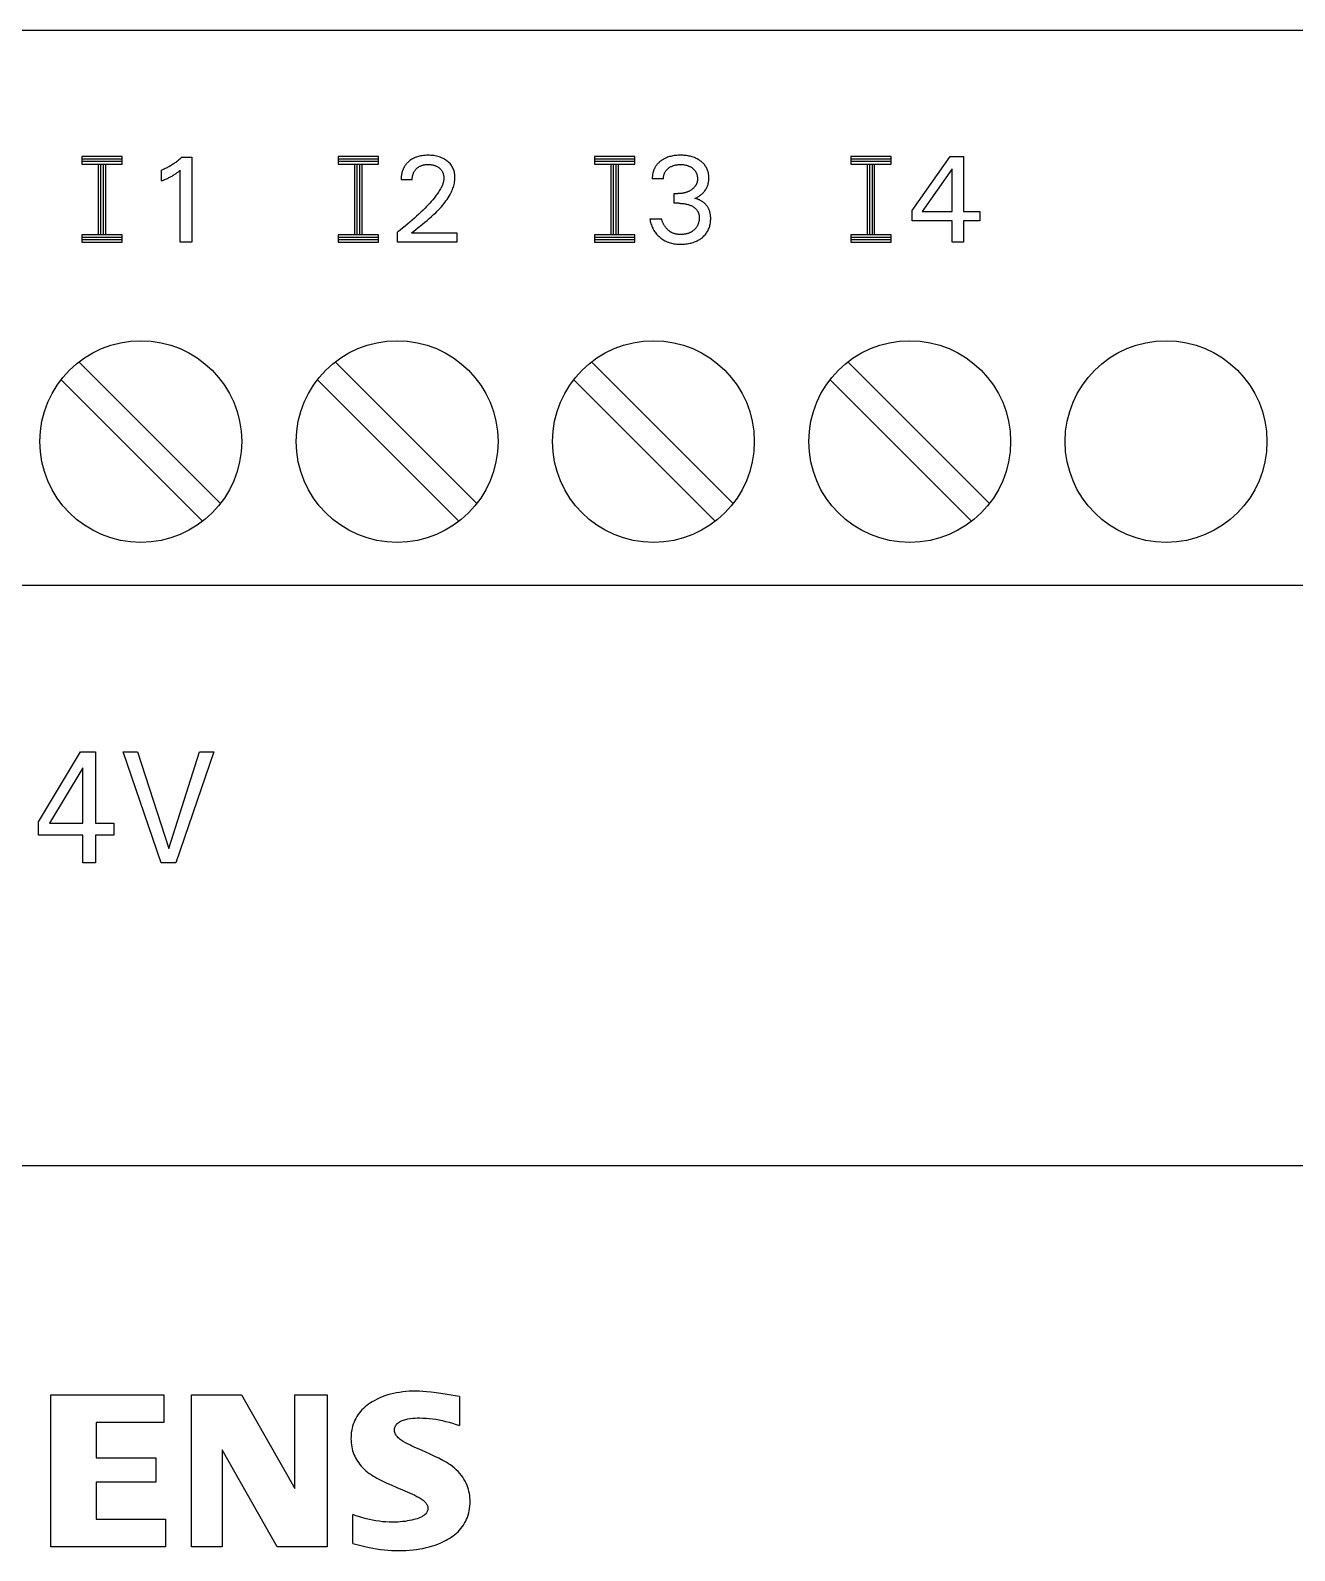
# Model space of a CAD drawing. Extents: x 0 to 420, y 0 to 297.
# Drawn here: x 155.12 to 180.18, y 223.54 to 253.67 of the extents above; entities that cross this region are included whole.
import ezdxf

# ---------------------------------------------------------------- set-up
doc = ezdxf.new("R2010")
doc.units = 0
doc.header["$LTSCALE"] = 23.1
doc.layers.add('10000_FRONT', color=7, linetype='CONTINUOUS')

msp = doc.modelspace()

# ---------------------------------------------------------------- linework, layer by layer
at = {"layer": '10000_FRONT', "color": 7, "linetype": 'CONTINUOUS'}
for p, q in [((207.298, 253.673), (137.798, 253.673)), ((156.138, 251.173), (156.138, 251.023)), ((156.938, 251.173), (156.138, 251.173)), ((156.938, 251.123), (156.138, 251.123)), ((156.938, 251.073), (156.138, 251.073)), ((156.138, 251.023), (156.938, 251.023)), ((156.463, 251.023), (156.463, 249.623)), ((156.513, 251.023), (156.513, 249.623)), ((156.563, 251.023), (156.563, 249.623)), ((156.613, 249.623), (156.613, 251.023)), ((156.938, 251.023), (156.938, 251.173)), ((157.9, 250.99), (157.882, 250.98)), ((157.917, 251.001), (157.9, 250.99)), ((157.934, 251.012), (157.917, 251.001)), ((157.951, 251.023), (157.934, 251.012)), ((157.967, 251.034), (157.951, 251.023)), ((157.984, 251.046), (157.967, 251.034)), ((158, 251.057), (157.984, 251.046)), ((158.017, 251.07), (158, 251.057)), ((158.033, 251.082), (158.017, 251.07)), ((158.049, 251.095), (158.033, 251.082)), ((158.064, 251.108), (158.049, 251.095)), ((158.08, 251.121), (158.064, 251.108)), ((158.095, 251.135), (158.08, 251.121)), ((158.11, 251.149), (158.095, 251.135)), ((158.125, 251.163), (158.11, 251.149)), ((158.125, 251.163), (158.318, 251.163)), ((158.318, 251.163), (158.318, 249.473)), ((161.218, 251.173), (161.218, 251.023)), ((162.018, 251.173), (161.218, 251.173)), ((162.018, 251.123), (161.218, 251.123)), ((162.018, 251.073), (161.218, 251.073)), ((161.218, 251.023), (162.018, 251.023)), ((161.543, 251.023), (161.543, 249.623)), ((161.593, 251.023), (161.593, 249.623)), ((161.643, 251.023), (161.643, 249.623)), ((161.693, 249.623), (161.693, 251.023)), ((162.018, 251.023), (162.018, 251.173)), ((162.548, 250.995), (162.542, 250.986)), ((162.554, 251.004), (162.548, 250.995)), ((162.561, 251.013), (162.554, 251.004)), ((162.568, 251.021), (162.561, 251.013)), ((162.575, 251.029), (162.568, 251.021)), ((162.582, 251.037), (162.575, 251.029)), ((162.59, 251.045), (162.582, 251.037)), ((162.598, 251.053), (162.59, 251.045)), ((162.605, 251.061), (162.598, 251.053)), ((162.613, 251.068), (162.605, 251.061)), ((162.622, 251.075), (162.613, 251.068)), ((162.628, 251.08), (162.622, 251.075)), ((162.635, 251.086), (162.628, 251.08)), ((162.641, 251.091), (162.635, 251.086)), ((162.662, 251.106), (162.641, 251.091)), ((162.683, 251.119), (162.662, 251.106)), ((162.705, 251.132), (162.683, 251.119)), ((162.728, 251.143), (162.705, 251.132)), ((162.748, 251.152), (162.728, 251.143)), ((162.769, 251.16), (162.748, 251.152)), ((162.79, 251.168), (162.769, 251.16)), ((162.811, 251.174), (162.79, 251.168)), ((162.833, 251.18), (162.811, 251.174)), ((162.855, 251.184), (162.833, 251.18)), ((162.848, 250.984), (162.858, 250.989)), ((162.884, 251.189), (162.855, 251.184)), ((162.858, 250.989), (162.869, 250.993)), ((162.869, 250.993), (162.88, 250.997)), ((162.88, 250.997), (162.891, 251)), ((162.913, 251.193), (162.884, 251.189)), ((162.891, 251), (162.902, 251.003)), ((162.902, 251.003), (162.913, 251.006)), ((162.942, 251.196), (162.913, 251.193)), ((162.913, 251.006), (162.926, 251.008)), ((162.926, 251.008), (162.938, 251.01)), ((162.938, 251.01), (162.951, 251.012)), ((162.972, 251.197), (162.942, 251.196)), ((162.951, 251.012), (162.963, 251.013)), ((162.963, 251.013), (162.976, 251.014)), ((163.001, 251.198), (162.972, 251.197)), ((162.976, 251.014), (162.989, 251.015)), ((162.989, 251.015), (163.001, 251.015)), ((163.03, 251.198), (163.001, 251.198)), ((163.001, 251.015), (163.016, 251.015)), ((163.016, 251.015), (163.03, 251.014)), ((163.059, 251.196), (163.03, 251.198)), ((163.03, 251.014), (163.044, 251.013)), ((163.044, 251.013), (163.059, 251.012)), ((163.087, 251.194), (163.059, 251.196)), ((163.059, 251.012), (163.073, 251.01)), ((163.073, 251.01), (163.087, 251.007)), ((163.116, 251.19), (163.087, 251.194)), ((163.087, 251.007), (163.098, 251.005)), ((163.098, 251.005), (163.109, 251.002)), ((163.109, 251.002), (163.119, 250.999)), ((163.144, 251.186), (163.116, 251.19)), ((163.119, 250.999), (163.13, 250.996)), ((163.13, 250.996), (163.14, 250.993)), ((163.14, 250.993), (163.151, 250.989)), ((163.17, 251.181), (163.144, 251.186)), ((163.151, 250.989), (163.161, 250.984)), ((163.195, 251.175), (163.17, 251.181)), ((163.22, 251.168), (163.195, 251.175)), ((163.244, 251.159), (163.22, 251.168)), ((163.268, 251.15), (163.244, 251.159)), ((163.291, 251.14), (163.268, 251.15)), ((163.312, 251.129), (163.291, 251.14)), ((163.333, 251.117), (163.312, 251.129)), ((163.354, 251.104), (163.333, 251.117)), ((163.374, 251.09), (163.354, 251.104)), ((163.39, 251.076), (163.374, 251.09)), ((163.407, 251.062), (163.39, 251.076)), ((163.422, 251.047), (163.407, 251.062)), ((163.437, 251.032), (163.422, 251.047)), ((163.45, 251.015), (163.437, 251.032)), ((163.463, 250.998), (163.45, 251.015)), ((163.475, 250.98), (163.463, 250.998)), ((166.298, 251.173), (166.298, 251.023)), ((167.098, 251.173), (166.298, 251.173)), ((167.098, 251.123), (166.298, 251.123)), ((167.098, 251.073), (166.298, 251.073)), ((166.298, 251.023), (167.098, 251.023)), ((166.623, 251.023), (166.623, 249.623)), ((166.673, 251.023), (166.673, 249.623)), ((166.723, 251.023), (166.723, 249.623)), ((166.773, 249.623), (166.773, 251.023)), ((167.098, 251.023), (167.098, 251.173)), ((167.521, 250.992), (167.515, 250.983)), ((167.528, 251.001), (167.521, 250.992)), ((167.535, 251.01), (167.528, 251.001)), ((167.542, 251.019), (167.535, 251.01)), ((167.549, 251.027), (167.542, 251.019)), ((167.557, 251.035), (167.549, 251.027)), ((167.565, 251.043), (167.557, 251.035)), ((167.573, 251.051), (167.565, 251.043)), ((167.581, 251.059), (167.573, 251.051)), ((167.589, 251.066), (167.581, 251.059)), ((167.598, 251.073), (167.589, 251.066)), ((167.607, 251.08), (167.598, 251.073)), ((167.616, 251.087), (167.607, 251.08)), ((167.626, 251.095), (167.616, 251.087)), ((167.637, 251.102), (167.626, 251.095)), ((167.648, 251.109), (167.637, 251.102)), ((167.66, 251.116), (167.648, 251.109)), ((167.671, 251.123), (167.66, 251.116)), ((167.683, 251.129), (167.671, 251.123)), ((167.694, 251.135), (167.683, 251.129)), ((167.706, 251.14), (167.694, 251.135)), ((167.725, 251.149), (167.706, 251.14)), ((167.746, 251.157), (167.725, 251.149)), ((167.768, 251.164), (167.746, 251.157)), ((167.789, 251.171), (167.768, 251.164)), ((167.811, 251.176), (167.789, 251.171)), ((167.833, 251.181), (167.811, 251.176)), ((167.856, 251.186), (167.833, 251.181)), ((167.837, 250.984), (167.85, 250.989)), ((167.85, 250.989), (167.862, 250.993)), ((167.88, 251.19), (167.856, 251.186)), ((167.862, 250.993), (167.875, 250.998)), ((167.875, 250.998), (167.888, 251.001)), ((167.905, 251.193), (167.88, 251.19)), ((167.888, 251.001), (167.902, 251.004)), ((167.902, 251.004), (167.915, 251.007)), ((167.931, 251.195), (167.905, 251.193)), ((167.915, 251.007), (167.93, 251.01)), ((167.93, 251.01), (167.944, 251.011)), ((167.956, 251.197), (167.931, 251.195)), ((167.944, 251.011), (167.959, 251.013)), ((167.981, 251.198), (167.956, 251.197)), ((167.959, 251.013), (167.974, 251.014)), ((167.974, 251.014), (167.989, 251.015)), ((168.006, 251.198), (167.981, 251.198)), ((167.989, 251.015), (168.004, 251.015)), ((168.004, 251.015), (168.019, 251.015)), ((168.03, 251.198), (168.006, 251.198)), ((168.019, 251.015), (168.034, 251.014)), ((168.055, 251.197), (168.03, 251.198)), ((168.034, 251.014), (168.049, 251.013)), ((168.049, 251.013), (168.064, 251.012)), ((168.079, 251.195), (168.055, 251.197)), ((168.064, 251.012), (168.079, 251.01)), ((168.103, 251.193), (168.079, 251.195)), ((168.079, 251.01), (168.094, 251.007)), ((168.094, 251.007), (168.108, 251.004)), ((168.127, 251.19), (168.103, 251.193)), ((168.108, 251.004), (168.121, 251.001)), ((168.121, 251.001), (168.134, 250.998)), ((168.152, 251.186), (168.127, 251.19)), ((168.134, 250.998), (168.147, 250.993)), ((168.147, 250.993), (168.16, 250.989)), ((168.173, 251.182), (168.152, 251.186)), ((168.16, 250.989), (168.173, 250.984)), ((168.195, 251.177), (168.173, 251.182)), ((168.217, 251.172), (168.195, 251.177)), ((168.238, 251.166), (168.217, 251.172)), ((168.259, 251.159), (168.238, 251.166)), ((168.28, 251.151), (168.259, 251.159)), ((168.299, 251.143), (168.28, 251.151)), ((168.318, 251.134), (168.299, 251.143)), ((168.337, 251.125), (168.318, 251.134)), ((168.355, 251.114), (168.337, 251.125)), ((168.373, 251.104), (168.355, 251.114)), ((168.39, 251.092), (168.373, 251.104)), ((168.404, 251.082), (168.39, 251.092)), ((168.418, 251.072), (168.404, 251.082)), ((168.431, 251.061), (168.418, 251.072)), ((168.443, 251.049), (168.431, 251.061)), ((168.455, 251.038), (168.443, 251.049)), ((168.467, 251.025), (168.455, 251.038)), ((168.478, 251.013), (168.467, 251.025)), ((168.489, 250.999), (168.478, 251.013)), ((168.5, 250.984), (168.489, 250.999)), ((171.378, 251.173), (171.378, 251.023)), ((172.178, 251.173), (171.378, 251.173)), ((172.178, 251.123), (171.378, 251.123)), ((172.178, 251.073), (171.378, 251.073)), ((171.378, 251.023), (172.178, 251.023)), ((171.703, 251.023), (171.703, 249.623)), ((171.753, 251.023), (171.753, 249.623)), ((171.803, 251.023), (171.803, 249.623)), ((171.853, 249.623), (171.853, 251.023)), ((172.178, 251.023), (172.178, 251.173)), ((172.598, 250.103), (173.347, 251.173)), ((173.347, 251.173), (173.616, 251.173)), ((173.616, 251.173), (173.616, 250.084)), ((157.736, 250.909), (157.718, 250.902)), ((157.718, 250.69), (157.718, 250.902)), ((157.718, 250.69), (157.739, 250.698)), ((157.755, 250.917), (157.736, 250.909)), ((157.739, 250.698), (157.76, 250.706)), ((157.774, 250.925), (157.755, 250.917)), ((157.76, 250.706), (157.781, 250.715)), ((157.792, 250.933), (157.774, 250.925)), ((157.781, 250.715), (157.801, 250.724)), ((157.811, 250.942), (157.792, 250.933)), ((157.801, 250.724), (157.822, 250.733)), ((157.829, 250.951), (157.811, 250.942)), ((157.822, 250.733), (157.837, 250.74)), ((157.847, 250.961), (157.829, 250.951)), ((157.837, 250.74), (157.852, 250.747)), ((157.865, 250.97), (157.847, 250.961)), ((157.852, 250.747), (157.867, 250.755)), ((157.882, 250.98), (157.865, 250.97)), ((157.867, 250.755), (157.882, 250.762)), ((157.882, 250.762), (157.897, 250.77)), ((157.897, 250.77), (157.912, 250.778)), ((157.912, 250.778), (157.927, 250.786)), ((157.927, 250.786), (157.943, 250.795)), ((157.943, 250.795), (157.958, 250.804)), ((157.958, 250.804), (157.973, 250.814)), ((157.973, 250.814), (157.987, 250.823)), ((157.987, 250.823), (157.998, 250.83)), ((157.998, 250.83), (158.009, 250.838)), ((158.009, 250.838), (158.019, 250.845)), ((158.019, 250.845), (158.031, 250.854)), ((158.031, 250.854), (158.042, 250.862)), ((158.042, 250.862), (158.053, 250.871)), ((158.053, 250.871), (158.066, 250.881)), ((158.066, 250.881), (158.078, 250.89)), ((158.078, 250.89), (158.09, 250.9)), ((158.09, 249.473), (158.09, 250.9)), ((162.468, 250.737), (162.467, 250.726)), ((162.467, 250.726), (162.467, 250.714)), ((162.688, 250.714), (162.467, 250.714)), ((162.469, 250.761), (162.468, 250.749)), ((162.468, 250.749), (162.468, 250.737)), ((162.47, 250.773), (162.469, 250.761)), ((162.471, 250.785), (162.47, 250.773)), ((162.473, 250.797), (162.471, 250.785)), ((162.475, 250.809), (162.473, 250.797)), ((162.477, 250.821), (162.475, 250.809)), ((162.479, 250.833), (162.477, 250.821)), ((162.482, 250.845), (162.479, 250.833)), ((162.485, 250.857), (162.482, 250.845)), ((162.488, 250.867), (162.485, 250.857)), ((162.491, 250.878), (162.488, 250.867)), ((162.494, 250.888), (162.491, 250.878)), ((162.498, 250.899), (162.494, 250.888)), ((162.502, 250.909), (162.498, 250.899)), ((162.506, 250.919), (162.502, 250.909)), ((162.51, 250.929), (162.506, 250.919)), ((162.515, 250.939), (162.51, 250.929)), ((162.52, 250.949), (162.515, 250.939)), ((162.525, 250.958), (162.52, 250.949)), ((162.53, 250.968), (162.525, 250.958)), ((162.536, 250.977), (162.53, 250.968)), ((162.542, 250.986), (162.536, 250.977)), ((162.688, 250.726), (162.689, 250.738)), ((162.688, 250.714), (162.688, 250.726)), ((162.689, 250.751), (162.691, 250.763)), ((162.689, 250.738), (162.689, 250.751)), ((162.691, 250.763), (162.693, 250.776)), ((162.693, 250.776), (162.695, 250.788)), ((162.695, 250.788), (162.698, 250.8)), ((162.698, 250.8), (162.7, 250.811)), ((162.7, 250.811), (162.704, 250.822)), ((162.704, 250.822), (162.707, 250.833)), ((162.707, 250.833), (162.711, 250.843)), ((162.711, 250.843), (162.716, 250.854)), ((162.716, 250.854), (162.721, 250.864)), ((162.721, 250.864), (162.726, 250.874)), ((162.726, 250.874), (162.732, 250.883)), ((162.732, 250.883), (162.738, 250.892)), ((162.738, 250.892), (162.745, 250.901)), ((162.745, 250.901), (162.751, 250.91)), ((162.751, 250.91), (162.759, 250.918)), ((162.759, 250.918), (162.766, 250.926)), ((162.766, 250.926), (162.774, 250.934)), ((162.774, 250.934), (162.782, 250.942)), ((162.782, 250.942), (162.791, 250.949)), ((162.791, 250.949), (162.8, 250.956)), ((162.8, 250.956), (162.809, 250.962)), ((162.809, 250.962), (162.818, 250.968)), ((162.818, 250.968), (162.828, 250.974)), ((162.828, 250.974), (162.838, 250.979)), ((162.838, 250.979), (162.848, 250.984)), ((163.161, 250.984), (163.172, 250.979)), ((163.172, 250.979), (163.183, 250.973)), ((163.183, 250.973), (163.193, 250.967)), ((163.193, 250.967), (163.203, 250.961)), ((163.203, 250.961), (163.213, 250.954)), ((163.213, 250.954), (163.223, 250.946)), ((163.223, 250.946), (163.231, 250.939)), ((163.231, 250.939), (163.239, 250.932)), ((163.239, 250.932), (163.247, 250.924)), ((163.247, 250.924), (163.254, 250.916)), ((163.254, 250.916), (163.261, 250.908)), ((163.261, 250.908), (163.268, 250.899)), ((163.268, 250.899), (163.274, 250.89)), ((163.274, 250.89), (163.279, 250.881)), ((163.279, 250.881), (163.285, 250.872)), ((163.285, 250.872), (163.289, 250.862)), ((163.289, 250.862), (163.294, 250.852)), ((163.294, 250.852), (163.298, 250.842)), ((163.298, 250.842), (163.301, 250.831)), ((163.301, 250.831), (163.304, 250.821)), ((163.304, 250.821), (163.307, 250.809)), ((163.309, 250.689), (163.306, 250.673)), ((163.307, 250.809), (163.31, 250.797)), ((163.312, 250.705), (163.309, 250.689)), ((163.31, 250.797), (163.312, 250.786)), ((163.312, 250.786), (163.313, 250.774)), ((163.314, 250.721), (163.312, 250.705)), ((163.313, 250.774), (163.314, 250.762)), ((163.314, 250.762), (163.315, 250.75)), ((163.315, 250.75), (163.314, 250.738)), ((163.314, 250.738), (163.314, 250.721)), ((163.485, 250.962), (163.475, 250.98)), ((163.495, 250.943), (163.485, 250.962)), ((163.503, 250.924), (163.495, 250.943)), ((163.511, 250.904), (163.503, 250.924)), ((163.517, 250.884), (163.511, 250.904)), ((163.523, 250.862), (163.517, 250.884)), ((163.528, 250.839), (163.523, 250.862)), ((163.531, 250.816), (163.528, 250.839)), ((163.528, 250.67), (163.532, 250.695)), ((163.533, 250.793), (163.531, 250.816)), ((163.532, 250.695), (163.534, 250.721)), ((163.535, 250.77), (163.533, 250.793)), ((163.534, 250.721), (163.535, 250.747)), ((163.535, 250.747), (163.535, 250.77)), ((167.447, 250.778), (167.446, 250.766)), ((167.446, 250.766), (167.446, 250.754)), ((167.446, 250.754), (167.446, 250.742)), ((167.446, 250.742), (167.446, 250.73)), ((167.666, 250.73), (167.446, 250.73)), ((167.448, 250.79), (167.447, 250.778)), ((167.45, 250.802), (167.448, 250.79)), ((167.451, 250.814), (167.45, 250.802)), ((167.453, 250.826), (167.451, 250.814)), ((167.456, 250.838), (167.453, 250.826)), ((167.458, 250.85), (167.456, 250.838)), ((167.461, 250.862), (167.458, 250.85)), ((167.465, 250.873), (167.461, 250.862)), ((167.468, 250.884), (167.465, 250.873)), ((167.471, 250.895), (167.468, 250.884)), ((167.475, 250.905), (167.471, 250.895)), ((167.479, 250.915), (167.475, 250.905)), ((167.484, 250.925), (167.479, 250.915)), ((167.488, 250.935), (167.484, 250.925)), ((167.493, 250.945), (167.488, 250.935)), ((167.498, 250.955), (167.493, 250.945)), ((167.504, 250.965), (167.498, 250.955)), ((167.509, 250.974), (167.504, 250.965)), ((167.515, 250.983), (167.509, 250.974)), ((167.666, 250.743), (167.667, 250.755)), ((167.666, 250.73), (167.666, 250.743)), ((167.667, 250.755), (167.668, 250.767)), ((167.668, 250.767), (167.67, 250.779)), ((167.67, 250.779), (167.672, 250.791)), ((167.672, 250.791), (167.675, 250.803)), ((167.675, 250.803), (167.678, 250.815)), ((167.678, 250.815), (167.681, 250.826)), ((167.681, 250.826), (167.685, 250.837)), ((167.685, 250.837), (167.69, 250.847)), ((167.69, 250.847), (167.695, 250.858)), ((167.695, 250.858), (167.7, 250.868)), ((167.7, 250.868), (167.706, 250.877)), ((167.706, 250.877), (167.712, 250.887)), ((167.712, 250.887), (167.718, 250.895)), ((167.718, 250.895), (167.725, 250.903)), ((167.725, 250.903), (167.732, 250.911)), ((167.732, 250.911), (167.739, 250.918)), ((167.739, 250.918), (167.746, 250.925)), ((167.746, 250.925), (167.754, 250.932)), ((167.754, 250.932), (167.762, 250.939)), ((167.762, 250.939), (167.77, 250.945)), ((167.77, 250.945), (167.78, 250.953)), ((167.78, 250.953), (167.791, 250.96)), ((167.791, 250.96), (167.802, 250.966)), ((167.802, 250.966), (167.814, 250.973)), ((167.814, 250.973), (167.825, 250.978)), ((167.825, 250.978), (167.837, 250.984)), ((168.173, 250.984), (168.185, 250.978)), ((168.185, 250.978), (168.196, 250.973)), ((168.196, 250.973), (168.207, 250.966)), ((168.207, 250.966), (168.219, 250.96)), ((168.219, 250.96), (168.229, 250.953)), ((168.229, 250.953), (168.24, 250.945)), ((168.24, 250.945), (168.248, 250.939)), ((168.248, 250.939), (168.255, 250.932)), ((168.255, 250.932), (168.263, 250.925)), ((168.263, 250.925), (168.27, 250.918)), ((168.27, 250.918), (168.277, 250.911)), ((168.277, 250.911), (168.284, 250.903)), ((168.284, 250.903), (168.29, 250.895)), ((168.29, 250.895), (168.296, 250.887)), ((168.296, 250.887), (168.301, 250.879)), ((168.301, 250.879), (168.307, 250.87)), ((168.307, 250.87), (168.311, 250.861)), ((168.311, 250.861), (168.316, 250.852)), ((168.316, 250.852), (168.32, 250.843)), ((168.32, 250.843), (168.323, 250.834)), ((168.323, 250.834), (168.327, 250.824)), ((168.327, 250.824), (168.33, 250.815)), ((168.33, 250.815), (168.333, 250.803)), ((168.333, 250.803), (168.336, 250.79)), ((168.336, 250.79), (168.338, 250.778)), ((168.339, 250.693), (168.337, 250.685)), ((168.338, 250.778), (168.339, 250.766)), ((168.339, 250.766), (168.34, 250.753)), ((168.34, 250.702), (168.339, 250.693)), ((168.34, 250.753), (168.341, 250.741)), ((168.341, 250.719), (168.34, 250.711)), ((168.34, 250.711), (168.34, 250.702)), ((168.341, 250.741), (168.341, 250.728)), ((168.341, 250.728), (168.341, 250.719)), ((168.51, 250.969), (168.5, 250.984)), ((168.519, 250.953), (168.51, 250.969)), ((168.527, 250.937), (168.519, 250.953)), ((168.535, 250.92), (168.527, 250.937)), ((168.542, 250.903), (168.535, 250.92)), ((168.548, 250.885), (168.542, 250.903)), ((168.553, 250.869), (168.548, 250.885)), ((168.557, 250.852), (168.553, 250.869)), ((168.56, 250.835), (168.557, 250.852)), ((168.563, 250.818), (168.56, 250.835)), ((168.562, 250.676), (168.564, 250.694)), ((168.565, 250.801), (168.563, 250.818)), ((168.564, 250.694), (168.566, 250.713)), ((168.566, 250.784), (168.565, 250.801)), ((168.567, 250.767), (168.566, 250.784)), ((168.566, 250.713), (168.567, 250.731)), ((168.567, 250.75), (168.567, 250.767)), ((168.567, 250.731), (168.567, 250.75)), ((173.388, 250.93), (172.796, 250.084)), ((173.388, 250.084), (173.388, 250.93)), ((163.15, 250.385), (163.122, 250.35)), ((163.165, 250.405), (163.15, 250.385)), ((163.181, 250.426), (163.165, 250.405)), ((163.195, 250.447), (163.181, 250.426)), ((163.21, 250.468), (163.195, 250.447)), ((163.224, 250.49), (163.21, 250.468)), ((163.237, 250.512), (163.224, 250.49)), ((163.25, 250.534), (163.237, 250.512)), ((163.262, 250.557), (163.25, 250.534)), ((163.273, 250.58), (163.262, 250.557)), ((163.28, 250.595), (163.273, 250.58)), ((163.286, 250.61), (163.28, 250.595)), ((163.292, 250.626), (163.286, 250.61)), ((163.297, 250.641), (163.292, 250.626)), ((163.302, 250.657), (163.297, 250.641)), ((163.306, 250.673), (163.302, 250.657)), ((163.4, 250.356), (163.42, 250.389)), ((163.42, 250.389), (163.439, 250.423)), ((163.439, 250.423), (163.452, 250.446)), ((163.452, 250.446), (163.463, 250.47)), ((163.463, 250.47), (163.474, 250.494)), ((163.474, 250.494), (163.485, 250.518)), ((163.485, 250.518), (163.494, 250.543)), ((163.494, 250.543), (163.503, 250.568)), ((163.503, 250.568), (163.511, 250.593)), ((163.511, 250.593), (163.517, 250.618)), ((163.517, 250.618), (163.523, 250.644)), ((163.523, 250.644), (163.528, 250.67)), ((167.88, 250.246), (167.88, 250.437)), ((167.88, 250.437), (167.955, 250.437)), ((167.969, 250.437), (167.955, 250.437)), ((167.982, 250.437), (167.969, 250.437)), ((167.996, 250.438), (167.982, 250.437)), ((168.009, 250.439), (167.996, 250.438)), ((168.022, 250.44), (168.009, 250.439)), ((168.036, 250.442), (168.022, 250.44)), ((168.049, 250.444), (168.036, 250.442)), ((168.061, 250.447), (168.049, 250.444)), ((168.074, 250.45), (168.061, 250.447)), ((168.086, 250.453), (168.074, 250.45)), ((168.098, 250.456), (168.086, 250.453)), ((168.11, 250.46), (168.098, 250.456)), ((168.122, 250.464), (168.11, 250.46)), ((168.134, 250.468), (168.122, 250.464)), ((168.146, 250.473), (168.134, 250.468)), ((168.157, 250.478), (168.146, 250.473)), ((168.169, 250.483), (168.157, 250.478)), ((168.18, 250.489), (168.169, 250.483)), ((168.191, 250.495), (168.18, 250.489)), ((168.201, 250.501), (168.191, 250.495)), ((168.212, 250.508), (168.201, 250.501)), ((168.22, 250.513), (168.212, 250.508)), ((168.228, 250.518), (168.22, 250.513)), ((168.235, 250.524), (168.228, 250.518)), ((168.243, 250.53), (168.235, 250.524)), ((168.25, 250.536), (168.243, 250.53)), ((168.257, 250.542), (168.25, 250.536)), ((168.264, 250.548), (168.257, 250.542)), ((168.271, 250.555), (168.264, 250.548)), ((168.277, 250.562), (168.271, 250.555)), ((168.284, 250.569), (168.277, 250.562)), ((168.289, 250.576), (168.284, 250.569)), ((168.294, 250.582), (168.289, 250.576)), ((168.299, 250.589), (168.294, 250.582)), ((168.304, 250.597), (168.299, 250.589)), ((168.308, 250.604), (168.304, 250.597)), ((168.313, 250.611), (168.308, 250.604)), ((168.317, 250.619), (168.313, 250.611)), ((168.32, 250.627), (168.317, 250.619)), ((168.324, 250.635), (168.32, 250.627)), ((168.327, 250.643), (168.324, 250.635)), ((168.329, 250.651), (168.327, 250.643)), ((168.332, 250.659), (168.329, 250.651)), ((168.334, 250.668), (168.332, 250.659)), ((168.336, 250.676), (168.334, 250.668)), ((168.337, 250.685), (168.336, 250.676)), ((168.36, 250.38), (168.373, 250.389)), ((168.373, 250.389), (168.386, 250.398)), ((168.386, 250.398), (168.399, 250.407)), ((168.399, 250.407), (168.412, 250.417)), ((168.412, 250.417), (168.426, 250.429)), ((168.426, 250.429), (168.439, 250.441)), ((168.439, 250.441), (168.452, 250.454)), ((168.452, 250.454), (168.465, 250.467)), ((168.465, 250.467), (168.477, 250.481)), ((168.477, 250.481), (168.488, 250.496)), ((168.488, 250.496), (168.498, 250.51)), ((168.498, 250.51), (168.508, 250.525)), ((168.508, 250.525), (168.517, 250.54)), ((168.517, 250.54), (168.525, 250.556)), ((168.525, 250.556), (168.532, 250.572)), ((168.532, 250.572), (168.539, 250.588)), ((168.539, 250.588), (168.545, 250.605)), ((168.545, 250.605), (168.55, 250.621)), ((168.55, 250.621), (168.555, 250.639)), ((168.555, 250.639), (168.559, 250.657)), ((168.559, 250.657), (168.562, 250.676)), ((162.902, 250.111), (162.86, 250.07)), ((162.943, 250.152), (162.902, 250.111)), ((162.974, 250.184), (162.943, 250.152)), ((163.005, 250.216), (162.974, 250.184)), ((163.035, 250.249), (163.005, 250.216)), ((163.065, 250.282), (163.035, 250.249)), ((163.094, 250.316), (163.065, 250.282)), ((163.122, 250.35), (163.094, 250.316)), ((163.153, 250.06), (163.18, 250.087)), ((163.18, 250.087), (163.208, 250.115)), ((163.208, 250.115), (163.234, 250.143)), ((163.234, 250.143), (163.26, 250.171)), ((163.26, 250.171), (163.286, 250.2)), ((163.286, 250.2), (163.31, 250.23)), ((163.31, 250.23), (163.334, 250.26)), ((163.334, 250.26), (163.357, 250.292)), ((163.357, 250.292), (163.379, 250.323)), ((163.379, 250.323), (163.4, 250.356)), ((167.972, 250.246), (167.88, 250.246)), ((167.972, 250.246), (167.989, 250.246)), ((167.989, 250.246), (168.006, 250.245)), ((168.006, 250.245), (168.023, 250.245)), ((168.023, 250.245), (168.039, 250.243)), ((168.039, 250.243), (168.056, 250.242)), ((168.056, 250.242), (168.073, 250.239)), ((168.073, 250.239), (168.088, 250.237)), ((168.088, 250.237), (168.103, 250.234)), ((168.103, 250.234), (168.118, 250.231)), ((168.118, 250.231), (168.133, 250.228)), ((168.133, 250.228), (168.148, 250.224)), ((168.148, 250.224), (168.162, 250.219)), ((168.162, 250.219), (168.176, 250.215)), ((168.176, 250.215), (168.189, 250.21)), ((168.189, 250.21), (168.202, 250.205)), ((168.202, 250.205), (168.216, 250.199)), ((168.216, 250.199), (168.228, 250.193)), ((168.228, 250.193), (168.241, 250.186)), ((168.241, 250.186), (168.25, 250.181)), ((168.25, 250.181), (168.259, 250.175)), ((168.259, 250.175), (168.268, 250.169)), ((168.268, 250.169), (168.277, 250.163)), ((168.277, 250.163), (168.285, 250.157)), ((168.285, 250.157), (168.293, 250.15)), ((168.288, 250.343), (168.303, 250.349)), ((168.298, 250.34), (168.288, 250.343)), ((168.293, 250.15), (168.301, 250.143)), ((168.309, 250.338), (168.298, 250.34)), ((168.301, 250.143), (168.309, 250.136)), ((168.303, 250.349), (168.317, 250.356)), ((168.319, 250.335), (168.309, 250.338)), ((168.309, 250.136), (168.316, 250.128)), ((168.316, 250.128), (168.323, 250.12)), ((168.317, 250.356), (168.332, 250.364)), ((168.329, 250.332), (168.319, 250.335)), ((168.323, 250.12), (168.33, 250.111)), ((168.34, 250.329), (168.329, 250.332)), ((168.33, 250.111), (168.336, 250.102)), ((168.332, 250.364), (168.346, 250.372)), ((168.336, 250.102), (168.342, 250.093)), ((168.35, 250.325), (168.34, 250.329)), ((168.342, 250.093), (168.347, 250.084)), ((168.346, 250.372), (168.36, 250.38)), ((168.347, 250.084), (168.352, 250.074)), ((168.36, 250.321), (168.35, 250.325)), ((168.37, 250.317), (168.36, 250.321)), ((168.38, 250.312), (168.37, 250.317)), ((168.39, 250.307), (168.38, 250.312)), ((168.399, 250.302), (168.39, 250.307)), ((168.409, 250.297), (168.399, 250.302)), ((168.418, 250.291), (168.409, 250.297)), ((168.428, 250.286), (168.418, 250.291)), ((168.437, 250.28), (168.428, 250.286)), ((168.446, 250.273), (168.437, 250.28)), ((168.455, 250.267), (168.446, 250.273)), ((168.463, 250.26), (168.455, 250.267)), ((168.471, 250.254), (168.463, 250.26)), ((168.479, 250.247), (168.471, 250.254)), ((168.486, 250.24), (168.479, 250.247)), ((168.494, 250.233), (168.486, 250.24)), ((168.501, 250.226), (168.494, 250.233)), ((168.508, 250.219), (168.501, 250.226)), ((168.514, 250.211), (168.508, 250.219)), ((168.521, 250.204), (168.514, 250.211)), ((168.527, 250.196), (168.521, 250.204)), ((168.533, 250.188), (168.527, 250.196)), ((168.539, 250.18), (168.533, 250.188)), ((168.545, 250.172), (168.539, 250.18)), ((168.55, 250.163), (168.545, 250.172)), ((168.555, 250.155), (168.55, 250.163)), ((168.56, 250.146), (168.555, 250.155)), ((168.564, 250.137), (168.56, 250.146)), ((168.569, 250.128), (168.564, 250.137)), ((168.573, 250.119), (168.569, 250.128)), ((168.576, 250.11), (168.573, 250.119)), ((168.58, 250.1), (168.576, 250.11)), ((168.583, 250.09), (168.58, 250.1)), ((168.586, 250.08), (168.583, 250.09)), ((172.598, 249.898), (172.598, 250.103)), ((172.796, 250.084), (173.388, 250.084)), ((173.616, 250.084), (173.937, 250.084)), ((173.937, 250.084), (173.937, 249.898)), ((162.545, 249.791), (162.496, 249.752)), ((162.593, 249.831), (162.545, 249.791)), ((162.639, 249.87), (162.593, 249.831)), ((162.685, 249.909), (162.639, 249.87)), ((162.73, 249.949), (162.685, 249.909)), ((162.775, 249.99), (162.73, 249.949)), ((162.818, 250.029), (162.775, 249.99)), ((162.804, 249.764), (162.893, 249.835)), ((162.86, 250.07), (162.818, 250.029)), ((162.893, 249.835), (162.937, 249.871)), ((162.937, 249.871), (162.981, 249.908)), ((162.981, 249.908), (163.025, 249.945)), ((163.025, 249.945), (163.068, 249.982)), ((163.068, 249.982), (163.111, 250.021)), ((163.111, 250.021), (163.153, 250.06)), ((167.398, 249.937), (167.402, 249.912)), ((167.398, 249.937), (167.63, 249.937)), ((167.402, 249.912), (167.407, 249.888)), ((167.407, 249.888), (167.413, 249.864)), ((167.413, 249.864), (167.419, 249.84)), ((167.419, 249.84), (167.427, 249.816)), ((167.427, 249.816), (167.436, 249.793)), ((167.436, 249.793), (167.445, 249.771)), ((167.634, 249.924), (167.63, 249.937)), ((167.637, 249.911), (167.634, 249.924)), ((167.641, 249.898), (167.637, 249.911)), ((167.646, 249.886), (167.641, 249.898)), ((167.65, 249.874), (167.646, 249.886)), ((167.655, 249.861), (167.65, 249.874)), ((167.661, 249.849), (167.655, 249.861)), ((167.665, 249.839), (167.661, 249.849)), ((167.67, 249.83), (167.665, 249.839)), ((167.675, 249.82), (167.67, 249.83)), ((167.681, 249.811), (167.675, 249.82)), ((167.686, 249.802), (167.681, 249.811)), ((167.692, 249.792), (167.686, 249.802)), ((167.698, 249.784), (167.692, 249.792)), ((167.705, 249.775), (167.698, 249.784)), ((168.334, 249.79), (168.328, 249.781)), ((168.339, 249.8), (168.334, 249.79)), ((168.344, 249.811), (168.339, 249.8)), ((168.349, 249.821), (168.344, 249.811)), ((168.353, 249.832), (168.349, 249.821)), ((168.352, 250.074), (168.357, 250.064)), ((168.357, 249.843), (168.353, 249.832)), ((168.357, 250.064), (168.361, 250.054)), ((168.361, 249.853), (168.357, 249.843)), ((168.361, 250.054), (168.364, 250.045)), ((168.364, 249.865), (168.361, 249.853)), ((168.364, 250.045), (168.367, 250.035)), ((168.367, 249.877), (168.364, 249.865)), ((168.367, 250.035), (168.369, 250.025)), ((168.369, 249.889), (168.367, 249.877)), ((168.369, 250.025), (168.371, 250.015)), ((168.372, 249.901), (168.369, 249.889)), ((168.371, 250.015), (168.373, 250.005)), ((168.373, 249.914), (168.372, 249.901)), ((168.373, 250.005), (168.374, 249.995)), ((168.375, 249.926), (168.373, 249.914)), ((168.374, 249.995), (168.375, 249.985)), ((168.375, 249.985), (168.376, 249.974)), ((168.376, 249.952), (168.375, 249.939)), ((168.375, 249.939), (168.375, 249.926)), ((168.376, 249.974), (168.376, 249.964)), ((168.376, 249.964), (168.376, 249.952)), ((168.577, 249.772), (168.584, 249.792)), ((168.584, 249.792), (168.589, 249.813)), ((168.589, 250.07), (168.586, 250.08)), ((168.591, 250.06), (168.589, 250.07)), ((168.589, 249.813), (168.594, 249.835)), ((168.594, 250.05), (168.591, 250.06)), ((168.596, 250.04), (168.594, 250.05)), ((168.594, 249.835), (168.598, 249.857)), ((168.598, 250.022), (168.596, 250.04)), ((168.601, 250.003), (168.598, 250.022)), ((168.598, 249.857), (168.6, 249.88)), ((168.6, 249.88), (168.602, 249.902)), ((168.602, 249.985), (168.601, 250.003)), ((168.603, 249.966), (168.602, 249.985)), ((168.602, 249.902), (168.603, 249.925)), ((168.604, 249.947), (168.603, 249.966)), ((168.603, 249.925), (168.604, 249.947)), ((173.388, 249.898), (172.598, 249.898)), ((173.388, 249.473), (173.388, 249.898)), ((173.616, 249.898), (173.616, 249.473)), ((173.937, 249.898), (173.616, 249.898)), ((156.138, 249.623), (156.138, 249.473)), ((156.938, 249.623), (156.138, 249.623)), ((156.138, 249.573), (156.938, 249.573)), ((156.938, 249.523), (156.138, 249.523)), ((156.938, 249.473), (156.938, 249.623)), ((161.218, 249.623), (161.218, 249.473)), ((162.018, 249.623), (161.218, 249.623)), ((161.218, 249.573), (162.018, 249.573)), ((162.018, 249.523), (161.218, 249.523)), ((162.018, 249.473), (162.018, 249.623)), ((162.447, 249.714), (162.398, 249.676)), ((162.398, 249.473), (162.398, 249.676)), ((162.496, 249.752), (162.447, 249.714)), ((162.675, 249.658), (162.717, 249.694)), ((162.675, 249.658), (163.57, 249.658)), ((162.717, 249.694), (162.761, 249.729)), ((162.761, 249.729), (162.804, 249.764)), ((163.57, 249.658), (163.57, 249.473)), ((166.298, 249.623), (166.298, 249.473)), ((167.098, 249.623), (166.298, 249.623)), ((166.298, 249.573), (167.098, 249.573)), ((167.098, 249.523), (166.298, 249.523)), ((167.098, 249.473), (167.098, 249.623)), ((167.445, 249.771), (167.455, 249.75)), ((167.455, 249.75), (167.466, 249.73)), ((167.466, 249.73), (167.477, 249.709)), ((167.477, 249.709), (167.49, 249.69)), ((167.49, 249.69), (167.503, 249.671)), ((167.503, 249.671), (167.517, 249.652)), ((167.517, 249.652), (167.532, 249.634)), ((167.532, 249.634), (167.548, 249.617)), ((167.548, 249.617), (167.564, 249.601)), ((167.564, 249.601), (167.581, 249.585)), ((167.581, 249.585), (167.599, 249.57)), ((167.599, 249.57), (167.617, 249.555)), ((167.617, 249.555), (167.636, 249.541)), ((167.636, 249.541), (167.656, 249.528)), ((167.656, 249.528), (167.675, 249.516)), ((167.675, 249.516), (167.696, 249.505)), ((167.696, 249.505), (167.717, 249.494)), ((167.712, 249.765), (167.705, 249.775)), ((167.719, 249.756), (167.712, 249.765)), ((167.717, 249.494), (167.738, 249.485)), ((167.727, 249.747), (167.719, 249.756)), ((167.735, 249.738), (167.727, 249.747)), ((167.744, 249.73), (167.735, 249.738)), ((167.738, 249.485), (167.76, 249.476)), ((167.753, 249.722), (167.744, 249.73)), ((167.761, 249.714), (167.753, 249.722)), ((167.77, 249.707), (167.761, 249.714)), ((167.778, 249.7), (167.77, 249.707)), ((167.787, 249.694), (167.778, 249.7)), ((167.796, 249.687), (167.787, 249.694)), ((167.805, 249.681), (167.796, 249.687)), ((167.814, 249.676), (167.805, 249.681)), ((167.823, 249.67), (167.814, 249.676)), ((167.833, 249.665), (167.823, 249.67)), ((167.842, 249.661), (167.833, 249.665)), ((167.852, 249.656), (167.842, 249.661)), ((167.862, 249.652), (167.852, 249.656)), ((167.872, 249.648), (167.862, 249.652)), ((167.882, 249.645), (167.872, 249.648)), ((167.892, 249.642), (167.882, 249.645)), ((167.903, 249.639), (167.892, 249.642)), ((167.913, 249.637), (167.903, 249.639)), ((167.924, 249.634), (167.913, 249.637)), ((167.935, 249.632), (167.924, 249.634)), ((167.946, 249.631), (167.935, 249.632)), ((167.957, 249.629), (167.946, 249.631)), ((167.969, 249.628), (167.957, 249.629)), ((167.98, 249.628), (167.969, 249.628)), ((167.991, 249.627), (167.98, 249.628)), ((168.002, 249.627), (167.991, 249.627)), ((168.017, 249.627), (168.002, 249.627)), ((168.032, 249.627), (168.017, 249.627)), ((168.046, 249.628), (168.032, 249.627)), ((168.061, 249.63), (168.046, 249.628)), ((168.076, 249.631), (168.061, 249.63)), ((168.09, 249.634), (168.076, 249.631)), ((168.105, 249.636), (168.09, 249.634)), ((168.118, 249.639), (168.105, 249.636)), ((168.131, 249.642), (168.118, 249.639)), ((168.143, 249.646), (168.131, 249.642)), ((168.156, 249.65), (168.143, 249.646)), ((168.169, 249.655), (168.156, 249.65)), ((168.181, 249.66), (168.169, 249.655)), ((168.193, 249.665), (168.181, 249.66)), ((168.204, 249.67), (168.193, 249.665)), ((168.216, 249.676), (168.204, 249.67)), ((168.226, 249.683), (168.216, 249.676)), ((168.237, 249.69), (168.226, 249.683)), ((168.247, 249.697), (168.237, 249.69)), ((168.258, 249.704), (168.247, 249.697)), ((168.267, 249.712), (168.258, 249.704)), ((168.258, 249.472), (168.281, 249.48)), ((168.276, 249.72), (168.267, 249.712)), ((168.284, 249.728), (168.276, 249.72)), ((168.281, 249.48), (168.304, 249.489)), ((168.292, 249.736), (168.284, 249.728)), ((168.3, 249.744), (168.292, 249.736)), ((168.308, 249.753), (168.3, 249.744)), ((168.304, 249.489), (168.325, 249.498)), ((168.315, 249.762), (168.308, 249.753)), ((168.321, 249.771), (168.315, 249.762)), ((168.328, 249.781), (168.321, 249.771)), ((168.325, 249.498), (168.345, 249.508)), ((168.345, 249.508), (168.365, 249.519)), ((168.365, 249.519), (168.385, 249.531)), ((168.385, 249.531), (168.404, 249.544)), ((168.404, 249.544), (168.423, 249.557)), ((168.423, 249.557), (168.439, 249.57)), ((168.439, 249.57), (168.455, 249.584)), ((168.455, 249.584), (168.47, 249.598)), ((168.47, 249.598), (168.484, 249.613)), ((168.484, 249.613), (168.498, 249.628)), ((168.498, 249.628), (168.511, 249.645)), ((168.511, 249.645), (168.523, 249.661)), ((168.523, 249.661), (168.534, 249.679)), ((168.534, 249.679), (168.545, 249.696)), ((168.545, 249.696), (168.554, 249.715)), ((168.554, 249.715), (168.563, 249.733)), ((168.563, 249.733), (168.571, 249.753)), ((168.571, 249.753), (168.577, 249.772)), ((171.378, 249.623), (171.378, 249.473)), ((172.178, 249.623), (171.378, 249.623)), ((171.378, 249.573), (172.178, 249.573)), ((172.178, 249.523), (171.378, 249.523)), ((172.178, 249.473), (172.178, 249.623)), ((156.138, 249.473), (156.938, 249.473)), ((158.318, 249.473), (158.09, 249.473)), ((161.218, 249.473), (162.018, 249.473)), ((163.57, 249.473), (162.398, 249.473)), ((166.298, 249.473), (167.098, 249.473)), ((167.76, 249.476), (167.782, 249.468)), ((167.782, 249.468), (167.805, 249.461)), ((167.805, 249.461), (167.828, 249.454)), ((167.828, 249.454), (167.85, 249.449)), ((167.85, 249.449), (167.875, 249.444)), ((167.875, 249.444), (167.9, 249.441)), ((167.9, 249.441), (167.925, 249.438)), ((167.925, 249.438), (167.95, 249.436)), ((167.95, 249.436), (167.975, 249.435)), ((167.975, 249.435), (168, 249.434)), ((168, 249.434), (168.027, 249.434)), ((168.027, 249.434), (168.054, 249.435)), ((168.054, 249.435), (168.082, 249.437)), ((168.082, 249.437), (168.109, 249.44)), ((168.109, 249.44), (168.136, 249.443)), ((168.136, 249.443), (168.163, 249.448)), ((168.163, 249.448), (168.187, 249.453)), ((168.187, 249.453), (168.211, 249.458)), ((168.211, 249.458), (168.234, 249.464)), ((168.234, 249.464), (168.258, 249.472)), ((171.378, 249.473), (172.178, 249.473)), ((173.616, 249.473), (173.388, 249.473)), ((158.887, 244.297), (156.082, 247.102)), ((163.967, 244.297), (161.162, 247.102)), ((169.047, 244.297), (166.242, 247.102)), ((174.127, 244.297), (171.322, 247.102)), ((155.729, 246.748), (158.533, 243.944)), ((160.809, 246.748), (163.613, 243.944)), ((165.889, 246.748), (168.693, 243.944)), ((170.969, 246.748), (173.773, 243.944)), ((207.298, 242.673), (137.798, 242.673)), ((155.28, 237.988), (156.114, 239.373)), ((156.114, 239.373), (156.413, 239.373)), ((156.413, 239.373), (156.413, 237.963)), ((157.712, 237.173), (156.962, 239.373)), ((156.962, 239.373), (157.242, 239.373)), ((157.242, 239.373), (157.861, 237.461)), ((157.861, 237.461), (158.473, 239.373)), ((158.753, 239.373), (158.002, 237.173)), ((158.473, 239.373), (158.753, 239.373)), ((156.16, 239.059), (155.501, 237.963)), ((156.16, 237.963), (156.16, 239.059)), ((155.28, 237.723), (155.28, 237.988)), ((155.501, 237.963), (156.16, 237.963)), ((156.413, 237.963), (156.771, 237.963)), ((156.771, 237.963), (156.771, 237.723)), ((156.16, 237.723), (155.28, 237.723)), ((156.16, 237.173), (156.16, 237.723)), ((156.413, 237.723), (156.413, 237.173)), ((156.771, 237.723), (156.413, 237.723)), ((156.413, 237.173), (156.16, 237.173)), ((158.002, 237.173), (157.712, 237.173)), ((137.798, 231.173), (207.298, 231.173)), ((155.528, 223.619), (155.528, 226.627)), ((155.528, 226.627), (157.768, 226.627)), ((157.768, 226.627), (157.768, 226.083)), ((158.312, 223.619), (158.312, 226.627)), ((158.312, 226.627), (159.304, 226.627)), ((159.304, 226.627), (160.36, 224.771)), ((160.36, 224.771), (160.36, 226.627)), ((160.36, 226.627), (161, 226.627)), ((161, 226.627), (161, 223.619)), ((162.095, 226.589), (162.044, 226.568)), ((162.146, 226.608), (162.095, 226.589)), ((162.203, 226.627), (162.146, 226.608)), ((162.26, 226.643), (162.203, 226.627)), ((162.317, 226.657), (162.26, 226.643)), ((162.375, 226.668), (162.317, 226.657)), ((162.434, 226.679), (162.375, 226.668)), ((162.499, 226.688), (162.434, 226.679)), ((162.564, 226.695), (162.499, 226.688)), ((162.629, 226.7), (162.564, 226.695)), ((162.694, 226.702), (162.629, 226.7)), ((162.76, 226.703), (162.694, 226.702)), ((162.829, 226.701), (162.76, 226.703)), ((162.899, 226.697), (162.829, 226.701)), ((162.969, 226.691), (162.899, 226.697)), ((163.065, 226.681), (162.969, 226.691)), ((163.161, 226.669), (163.065, 226.681)), ((163.257, 226.655), (163.161, 226.669)), ((163.379, 226.636), (163.257, 226.655)), ((163.501, 226.615), (163.379, 226.636)), ((163.624, 226.595), (163.501, 226.615)), ((163.624, 226.595), (163.624, 226.019)), ((161.661, 226.297), (161.636, 226.265)), ((161.691, 226.329), (161.661, 226.297)), ((161.722, 226.36), (161.691, 226.329)), ((161.754, 226.39), (161.722, 226.36)), ((161.788, 226.418), (161.754, 226.39)), ((161.823, 226.444), (161.788, 226.418)), ((161.86, 226.469), (161.823, 226.444)), ((161.897, 226.493), (161.86, 226.469)), ((161.945, 226.52), (161.897, 226.493)), ((161.994, 226.545), (161.945, 226.52)), ((162.044, 226.568), (161.994, 226.545)), ((156.424, 226.083), (156.424, 225.379)), ((157.768, 226.083), (156.424, 226.083)), ((161.507, 226.01), (161.496, 225.968)), ((161.52, 226.051), (161.507, 226.01)), ((161.535, 226.089), (161.52, 226.051)), ((161.551, 226.126), (161.535, 226.089)), ((161.57, 226.162), (161.551, 226.126)), ((161.59, 226.198), (161.57, 226.162)), ((161.612, 226.232), (161.59, 226.198)), ((161.636, 226.265), (161.612, 226.232)), ((162.339, 225.961), (162.343, 225.979)), ((162.343, 225.979), (162.35, 225.997)), ((162.35, 225.997), (162.358, 226.014)), ((162.358, 226.014), (162.368, 226.031)), ((162.368, 226.031), (162.379, 226.046)), ((162.379, 226.046), (162.391, 226.06)), ((162.391, 226.06), (162.408, 226.077)), ((162.408, 226.077), (162.427, 226.091)), ((162.427, 226.091), (162.447, 226.103)), ((162.447, 226.103), (162.468, 226.113)), ((162.468, 226.113), (162.489, 226.123)), ((162.489, 226.123), (162.512, 226.13)), ((162.512, 226.13), (162.535, 226.137)), ((162.535, 226.137), (162.558, 226.143)), ((162.558, 226.143), (162.604, 226.153)), ((162.604, 226.153), (162.65, 226.16)), ((162.65, 226.16), (162.697, 226.166)), ((162.697, 226.166), (162.743, 226.169)), ((162.743, 226.169), (162.789, 226.171)), ((162.789, 226.171), (162.836, 226.171)), ((162.836, 226.171), (162.899, 226.17)), ((162.899, 226.17), (162.962, 226.167)), ((162.962, 226.167), (163.025, 226.162)), ((163.025, 226.162), (163.088, 226.155)), ((163.088, 226.155), (163.154, 226.145)), ((163.154, 226.145), (163.22, 226.133)), ((163.22, 226.133), (163.285, 226.12)), ((163.285, 226.12), (163.35, 226.104)), ((163.35, 226.104), (163.419, 226.085)), ((163.419, 226.085), (163.488, 226.065)), ((163.488, 226.065), (163.556, 226.042)), ((163.556, 226.042), (163.624, 226.019)), ((161.475, 225.798), (161.474, 225.755)), ((161.474, 225.755), (161.475, 225.715)), ((161.477, 225.841), (161.475, 225.798)), ((161.475, 225.715), (161.478, 225.676)), ((161.481, 225.884), (161.477, 225.841)), ((161.488, 225.926), (161.481, 225.884)), ((161.496, 225.968), (161.488, 225.926)), ((162.336, 225.942), (162.339, 225.961)), ((162.336, 225.923), (162.336, 225.942)), ((162.338, 225.904), (162.336, 225.923)), ((162.343, 225.885), (162.338, 225.904)), ((162.349, 225.866), (162.343, 225.885)), ((162.358, 225.848), (162.349, 225.866)), ((162.368, 225.831), (162.358, 225.848)), ((162.379, 225.814), (162.368, 225.831)), ((162.395, 225.795), (162.379, 225.814)), ((162.412, 225.778), (162.395, 225.795)), ((162.43, 225.761), (162.412, 225.778)), ((162.449, 225.746), (162.43, 225.761)), ((162.469, 225.731), (162.449, 225.746)), ((162.489, 225.718), (162.469, 225.731)), ((162.51, 225.705), (162.489, 225.718)), ((162.552, 225.68), (162.51, 225.705)), ((162.595, 225.657), (162.552, 225.68)), ((156.424, 225.379), (157.608, 225.379)), ((157.608, 225.379), (157.608, 224.899)), ((158.92, 225.539), (158.92, 223.619)), ((160.008, 223.619), (158.92, 225.539)), ((161.478, 225.676), (161.483, 225.637)), ((161.483, 225.637), (161.489, 225.599)), ((161.489, 225.599), (161.497, 225.56)), ((161.497, 225.56), (161.507, 225.522)), ((161.507, 225.522), (161.519, 225.485)), ((161.519, 225.485), (161.533, 225.449)), ((161.533, 225.449), (161.548, 225.414)), ((161.548, 225.414), (161.566, 225.379)), ((161.566, 225.379), (161.585, 225.345)), ((162.638, 225.636), (162.595, 225.657)), ((162.682, 225.615), (162.638, 225.636)), ((162.726, 225.595), (162.682, 225.615)), ((162.836, 225.546), (162.726, 225.595)), ((162.946, 225.497), (162.836, 225.546)), ((163.056, 225.448), (162.946, 225.497)), ((163.137, 225.41), (163.056, 225.448)), ((163.217, 225.371), (163.137, 225.41)), ((161.585, 225.345), (161.605, 225.312)), ((161.605, 225.312), (161.628, 225.281)), ((161.628, 225.281), (161.651, 225.25)), ((161.651, 225.25), (161.678, 225.217)), ((161.678, 225.217), (161.707, 225.185)), ((161.707, 225.185), (161.738, 225.155)), ((161.738, 225.155), (161.769, 225.126)), ((161.769, 225.126), (161.802, 225.099)), ((161.802, 225.099), (161.836, 225.073)), ((163.296, 225.329), (163.217, 225.371)), ((163.335, 225.308), (163.296, 225.329)), ((163.373, 225.286), (163.335, 225.308)), ((163.41, 225.263), (163.373, 225.286)), ((163.447, 225.239), (163.41, 225.263)), ((163.487, 225.209), (163.447, 225.239)), ((163.526, 225.178), (163.487, 225.209)), ((163.562, 225.145), (163.526, 225.178)), ((163.597, 225.109), (163.562, 225.145)), ((163.631, 225.072), (163.597, 225.109)), ((156.424, 224.899), (156.424, 224.163)), ((157.608, 224.899), (156.424, 224.899)), ((161.836, 225.073), (161.871, 225.048)), ((161.871, 225.048), (161.908, 225.024)), ((161.908, 225.024), (161.946, 225.001)), ((161.946, 225.001), (161.985, 224.979)), ((161.985, 224.979), (162.025, 224.958)), ((162.025, 224.958), (162.106, 224.918)), ((162.106, 224.918), (162.187, 224.879)), ((162.187, 224.879), (162.269, 224.843)), ((162.269, 224.843), (162.381, 224.795)), ((162.381, 224.795), (162.493, 224.748)), ((163.662, 225.033), (163.631, 225.072)), ((163.689, 224.996), (163.662, 225.033)), ((163.714, 224.957), (163.689, 224.996)), ((163.736, 224.917), (163.714, 224.957)), ((163.757, 224.876), (163.736, 224.917)), ((163.775, 224.834), (163.757, 224.876)), ((163.791, 224.791), (163.775, 224.834)), ((163.803, 224.753), (163.791, 224.791)), ((162.493, 224.748), (162.604, 224.701)), ((162.604, 224.701), (162.649, 224.681)), ((162.649, 224.681), (162.693, 224.661)), ((162.693, 224.661), (162.737, 224.64)), ((162.737, 224.64), (162.781, 224.617)), ((162.781, 224.617), (162.823, 224.594)), ((162.823, 224.594), (162.844, 224.581)), ((162.844, 224.581), (162.865, 224.568)), ((162.865, 224.568), (162.885, 224.554)), ((162.885, 224.554), (162.904, 224.54)), ((162.904, 224.54), (162.922, 224.524)), ((162.922, 224.524), (162.939, 224.507)), ((162.939, 224.507), (162.955, 224.488)), ((162.955, 224.488), (162.965, 224.475)), ((162.965, 224.475), (162.974, 224.461)), ((163.813, 224.713), (163.803, 224.753)), ((163.821, 224.674), (163.813, 224.713)), ((163.827, 224.634), (163.821, 224.674)), ((163.831, 224.594), (163.827, 224.634)), ((163.834, 224.553), (163.831, 224.594)), ((163.835, 224.513), (163.834, 224.553)), ((163.834, 224.467), (163.835, 224.513)), ((161.512, 223.683), (161.512, 224.259)), ((161.576, 224.234), (161.512, 224.259)), ((161.641, 224.212), (161.576, 224.234)), ((161.707, 224.192), (161.641, 224.212)), ((161.773, 224.173), (161.707, 224.192)), ((161.838, 224.158), (161.773, 224.173)), ((162.785, 224.175), (162.754, 224.165)), ((162.816, 224.186), (162.785, 224.175)), ((162.846, 224.199), (162.816, 224.186)), ((162.876, 224.214), (162.846, 224.199)), ((162.894, 224.223), (162.876, 224.214)), ((162.911, 224.234), (162.894, 224.223)), ((162.927, 224.246), (162.911, 224.234)), ((162.942, 224.259), (162.927, 224.246)), ((162.956, 224.274), (162.942, 224.259)), ((162.969, 224.289), (162.956, 224.274)), ((162.978, 224.304), (162.969, 224.289)), ((162.974, 224.461), (162.982, 224.446)), ((162.986, 224.319), (162.978, 224.304)), ((162.982, 224.446), (162.989, 224.431)), ((162.992, 224.335), (162.986, 224.319)), ((162.989, 224.431), (162.994, 224.416)), ((162.996, 224.351), (162.992, 224.335)), ((162.994, 224.416), (162.998, 224.4)), ((162.999, 224.367), (162.996, 224.351)), ((162.998, 224.4), (162.999, 224.384)), ((162.999, 224.384), (162.999, 224.367)), ((163.766, 224.162), (163.783, 224.201)), ((163.783, 224.201), (163.797, 224.244)), ((163.797, 224.244), (163.809, 224.288)), ((163.809, 224.288), (163.819, 224.332)), ((163.819, 224.332), (163.826, 224.377)), ((163.826, 224.377), (163.831, 224.422)), ((163.831, 224.422), (163.834, 224.467)), ((156.424, 224.163), (157.8, 224.163)), ((157.8, 224.163), (157.8, 223.619)), ((161.903, 224.144), (161.838, 224.158)), ((161.969, 224.132), (161.903, 224.144)), ((162.036, 224.123), (161.969, 224.132)), ((162.102, 224.115), (162.036, 224.123)), ((162.168, 224.11), (162.102, 224.115)), ((162.234, 224.107), (162.168, 224.11)), ((162.3, 224.107), (162.234, 224.107)), ((162.351, 224.107), (162.3, 224.107)), ((162.401, 224.109), (162.351, 224.107)), ((162.451, 224.112), (162.401, 224.109)), ((162.498, 224.117), (162.451, 224.112)), ((162.545, 224.122), (162.498, 224.117)), ((162.592, 224.129), (162.545, 224.122)), ((162.635, 224.136), (162.592, 224.129)), ((162.679, 224.145), (162.635, 224.136)), ((162.722, 224.156), (162.679, 224.145)), ((162.754, 224.165), (162.722, 224.156)), ((163.533, 223.862), (163.565, 223.889)), ((163.565, 223.889), (163.596, 223.917)), ((163.596, 223.917), (163.624, 223.947)), ((163.624, 223.947), (163.653, 223.979)), ((163.653, 223.979), (163.68, 224.013)), ((163.68, 224.013), (163.704, 224.048)), ((163.704, 224.048), (163.727, 224.085)), ((163.727, 224.085), (163.748, 224.123)), ((163.748, 224.123), (163.766, 224.162)), ((157.8, 223.619), (155.528, 223.619)), ((158.92, 223.619), (158.312, 223.619)), ((161, 223.619), (160.008, 223.619)), ((161.512, 223.683), (161.591, 223.661)), ((161.591, 223.661), (161.671, 223.64)), ((161.671, 223.64), (161.751, 223.621)), ((161.751, 223.621), (161.832, 223.604)), ((161.832, 223.604), (161.908, 223.59)), ((161.908, 223.59), (161.983, 223.577)), ((161.983, 223.577), (162.059, 223.566)), ((162.774, 223.566), (162.837, 223.576)), ((162.837, 223.576), (162.9, 223.587)), ((162.9, 223.587), (162.963, 223.601)), ((162.963, 223.601), (163.025, 223.617)), ((163.025, 223.617), (163.087, 223.634)), ((163.087, 223.634), (163.143, 223.653)), ((163.143, 223.653), (163.198, 223.673)), ((163.198, 223.673), (163.253, 223.696)), ((163.253, 223.696), (163.307, 223.721)), ((163.307, 223.721), (163.36, 223.748)), ((163.36, 223.748), (163.396, 223.768)), ((163.396, 223.768), (163.432, 223.79)), ((163.432, 223.79), (163.467, 223.812)), ((163.467, 223.812), (163.501, 223.836)), ((163.501, 223.836), (163.533, 223.862)), ((162.059, 223.566), (162.136, 223.557)), ((162.136, 223.557), (162.207, 223.551)), ((162.207, 223.551), (162.279, 223.546)), ((162.279, 223.546), (162.351, 223.543)), ((162.351, 223.543), (162.422, 223.542)), ((162.422, 223.542), (162.493, 223.543)), ((162.493, 223.543), (162.563, 223.546)), ((162.563, 223.546), (162.634, 223.55)), ((162.634, 223.55), (162.704, 223.557)), ((162.704, 223.557), (162.774, 223.566))]:
    msp.add_line(p, q, dxfattribs=at)
for centre in [(157.308, 245.523), (162.388, 245.523), (167.468, 245.523), (172.548, 245.523), (177.628, 245.523)]:
    msp.add_circle(centre, 2, dxfattribs=at)

doc.saveas('drawing.dxf')
